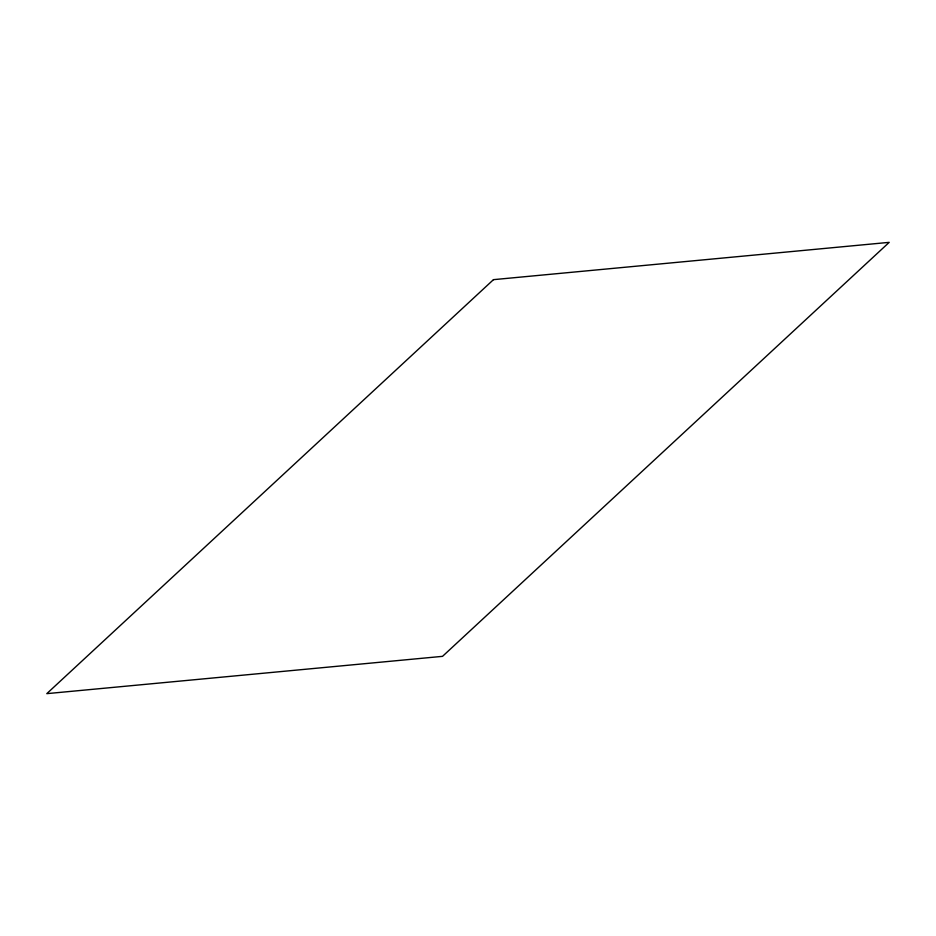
<?xml version="1.0" encoding="UTF-8"?>
<svg xmlns="http://www.w3.org/2000/svg" width="936" height="936" viewBox="0 0 936 936"><rect width="100%" height="100%" fill="white"/><g stroke="black" fill="none" stroke-linecap="round" stroke-linejoin="round"><path stroke-width="1.4" d="M493.471 279.653L46.8 693.646L442.529 656.347L889.2 242.354L493.471 279.653"/></g></svg>
